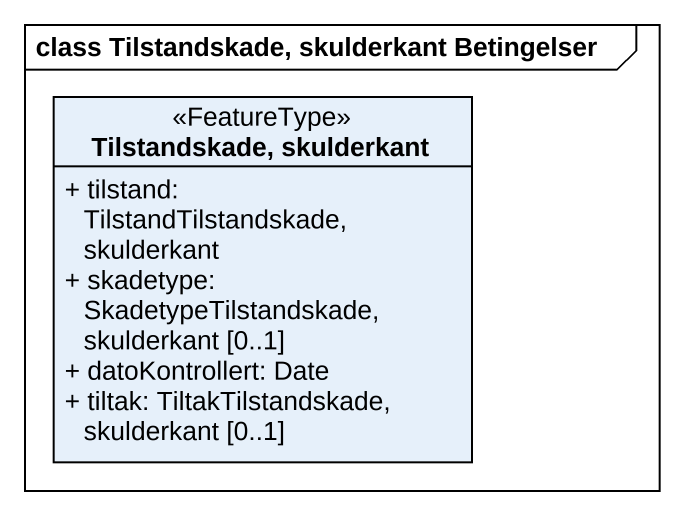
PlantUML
@startuml
mainframe class Tilstandskade, skulderkant Betingelser
hide circle
hide empty members
skinparam classAttributeIconSize 0
class "Tilstandskade, skulderkant" as Tilstandskade_skulderkant <<FeatureType>> {
  + tilstand: TilstandTilstandskade, skulderkant
  + skadetype: SkadetypeTilstandskade, skulderkant [0..1]
  + datoKontrollert: Date
  + tiltak: TiltakTilstandskade, skulderkant [0..1]
}
@enduml
